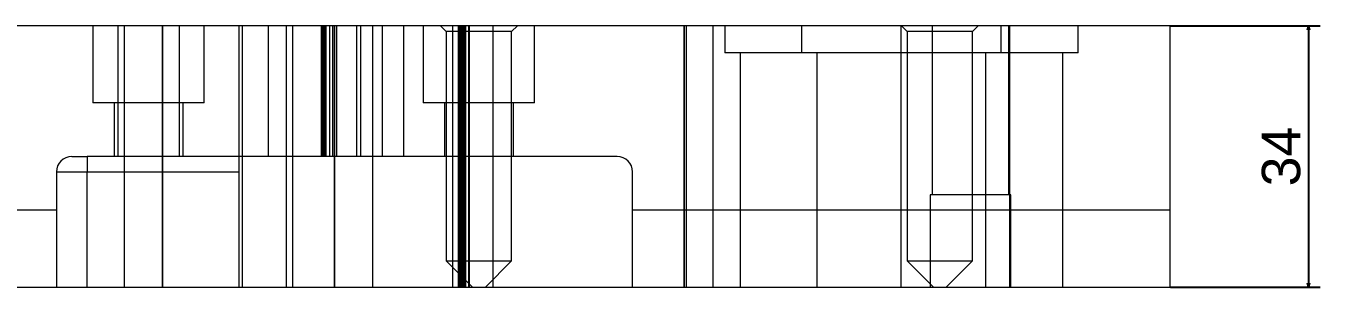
# Model space of a CAD drawing. Header units: millimetres. Extents: x 494 to 18201, y 224 to 11417.
# Drawn here: x 5768.4 to 5936.9, y 2419.8 to 2453.8 of the extents above; entities that cross this region are included whole.
import ezdxf
from ezdxf.lldxf.tags import DXFTag

# ---------------------------------------------------------------- set-up
doc = ezdxf.new("R2010")
doc.units = ezdxf.units.MM
doc.layers.add('dim_temp', color=161, linetype='Continuous', lineweight=9)
doc.layers.add('PS', color=7, linetype='Continuous')
doc.layers.add('PS_W', color=1, linetype='Continuous')
doc.styles.get("Standard").update_dxf_attribs({"font": 'arial.ttf'})
tags = doc.linetypes.add('DASHED', pattern='A,12.86,[0,arial.ttf,S=0,R=0,X=0,Y=0],-12.86', length=25.72).pattern_tags.tags
tags[12:13] = [DXFTag(74, 4), DXFTag(75, 0), DXFTag(340, '0'), DXFTag(46, 0.0), DXFTag(50, 0.0), DXFTag(44, 0.0), DXFTag(45, 0.0)]
doc.dimstyles.new('通用', dxfattribs={"dimtxt": 5, "dimasz": 0.5, "dimexe": 1.5, "dimexo": 0, "dimgap": 1, "dimtad": 1, "dimtxsty": 'Standard', "dimblk": 'OPEN30', "dimcen": 1.5, "dimclrd": 252, "dimclre": 252, "dimclrt": 4, "dimadec": 1, "dimazin": 3, "dimtfac": 1, "dimtmove": 0, "dimatfit": 3, "dimldrblk": 'OPEN30', "dimarcsym": 0})

# ---------------------------------------------------------------- blocks, each defined once
blk = doc.blocks.new('_Open30')
at = {"color": 0, "linetype": 'ByBlock', "lineweight": -2}
for p, q in [((-1, 0.27), (0, 0)), ((0, 0), (-1, -0.27)), ((0, 0), (-1, 0))]:
    blk.add_line(p, q, dxfattribs=at)
blk = doc.blocks.new('*D31')
at = {"layer": 'Defpoints', "color": 0, "transparency": 16777216}
for p in [(5917.43, 2453.78), (5917.43, 2419.78), (5935.43, 2419.78)]:
    blk.add_point(p, dxfattribs=at)
at = {"layer": 'dim_temp', "color": 252, "lineweight": -2, "transparency": 16777216}
for p, q in [((5917.43, 2453.78), (5936.93, 2453.78)), ((5935.43, 2453.28), (5935.43, 2420.28)), ((5917.43, 2419.78), (5936.93, 2419.78))]:
    blk.add_line(p, q, dxfattribs=at)
at = {"layer": 'dim_temp', "color": 252, "lineweight": -2, "transparency": 16777216, "xscale": 0.5, "yscale": 0.5, "zscale": 0.5}
for p, rotation in [((5935.43, 2453.78), 90), ((5935.43, 2419.78), 270)]:
    blk.add_blockref('_Open30', p, dxfattribs=dict(at, rotation=rotation))
at = {"layer": 'dim_temp', "color": 4, "lineweight": 18, "transparency": 16777216, "insert": (5931.87, 2436.78), "char_height": 5, "attachment_point": 5, "rotation": 90}
blk.add_mtext('34', dxfattribs=at)

msp = doc.modelspace()

# ---------------------------------------------------------------- linework, layer by layer
at = {"layer": 'PS', "color": 11, "linetype": 'Continuous', "lineweight": 13}
for p, q in [((5917.42544, 2453.78224), (5252.92542, 2453.78224)), ((5917.42544, 2419.78224), (5917.42544, 2453.78224)), ((5252.42542, 2419.78224), (5917.42544, 2419.78224))]:
    msp.add_line(p, q, dxfattribs=at)
at = {"layer": 'PS', "color": 31, "linetype": 'DASHED', "lineweight": 13, "ltscale": 0.87594}
for p, q in [((5777.17544, 2453.78224), (5777.17544, 2443.78224)), ((5781.22544, 2453.78224), (5781.22544, 2419.78224)), ((5791.67544, 2443.78224), (5791.67544, 2453.78224)), ((5813.62544, 2419.78224), (5813.62544, 2453.78224)), ((5820.17544, 2453.78224), (5820.17544, 2443.78224)), ((5834.67544, 2443.78224), (5834.67544, 2453.78224)), ((5791.67544, 2443.78224), (5777.17544, 2443.78224)), ((5779.92194, 2443.78224), (5779.92194, 2436.78224)), ((5788.92894, 2436.78224), (5788.92894, 2443.78224)), ((5834.67544, 2443.78224), (5820.17544, 2443.78224)), ((5822.92194, 2443.78224), (5822.92194, 2436.78224)), ((5831.92894, 2436.78224), (5831.92894, 2443.78224)), ((5772.42544, 2429.78224), (5753.586, 2429.78224)), ((5917.42544, 2429.78224), (5847.42542, 2429.78224))]:
    msp.add_line(p, q, dxfattribs=at)
at = {"layer": 'PS', "color": 155, "linetype": 'DASHED', "lineweight": 13, "ltscale": 0.87594}
for p, q in [((5786.22544, 2453.78224), (5786.22544, 2419.78224)), ((5786.22544, 2419.78224), (5786.22544, 2453.78224)), ((5800.01834, 2436.78224), (5800.01834, 2453.78224)), ((5802.35829, 2419.78224), (5802.35829, 2453.78224)), ((5806.96607, 2453.78224), (5806.96607, 2436.78224)), ((5807.10481, 2453.78224), (5807.10481, 2436.78224)), ((5807.28808, 2453.78224), (5807.28808, 2436.78224)), ((5807.37096, 2453.78224), (5807.37096, 2436.78224)), ((5807.38025, 2453.78224), (5807.38025, 2436.78224)), ((5807.46709, 2453.78224), (5807.46709, 2436.78224)), ((5807.47166, 2453.78224), (5807.47166, 2436.78224)), ((5807.47492, 2453.78224), (5807.47492, 2436.78224)), ((5807.4805, 2453.78224), (5807.4805, 2436.78224)), ((5807.49218, 2453.78224), (5807.49218, 2436.78224)), ((5807.49363, 2453.78224), (5807.49363, 2436.78224)), ((5808.34969, 2453.78224), (5808.34969, 2436.78224)), ((5808.62544, 2419.78224), (5808.62544, 2453.78224)), ((5808.62544, 2453.78224), (5808.62544, 2419.78224)), ((5808.87137, 2453.78224), (5808.87137, 2436.78224)), ((5811.49147, 2453.78224), (5811.49147, 2436.78224)), ((5812.01316, 2453.78224), (5812.01316, 2436.78224)), ((5814.88915, 2436.78224), (5814.88915, 2453.78224)), ((5817.63915, 2436.78224), (5817.63915, 2453.78224)), ((5824.021, 2419.78224), (5824.021, 2453.78224)), ((5824.75478, 2419.78224), (5824.75478, 2453.78224)), ((5824.87045, 2419.78224), (5824.87045, 2453.78224)), ((5824.98565, 2419.78224), (5824.98565, 2453.78224)), ((5825.07878, 2419.78224), (5825.07878, 2453.78224)), ((5825.08011, 2419.78224), (5825.08011, 2453.78224)), ((5825.09703, 2419.78224), (5825.09703, 2453.78224)), ((5825.09783, 2419.78224), (5825.09783, 2453.78224)), ((5825.33281, 2419.78224), (5825.33281, 2453.78224)), ((5825.43171, 2419.78224), (5825.43171, 2453.78224)), ((5825.48514, 2419.78224), (5825.48514, 2453.78224)), ((5825.50454, 2419.78224), (5825.50454, 2453.78224)), ((5825.51316, 2419.78224), (5825.51316, 2453.78224)), ((5825.58552, 2419.78224), (5825.58552, 2453.78224)), ((5825.59865, 2419.78224), (5825.59865, 2453.78224)), ((5825.61293, 2419.78224), (5825.61293, 2453.78224)), ((5825.62143, 2419.78224), (5825.62143, 2453.78224)), ((5825.68958, 2419.78224), (5825.68958, 2453.78224)), ((5826.11734, 2419.78224), (5826.11734, 2453.78224)), ((5826.19751, 2419.78224), (5826.19751, 2453.78224)), ((5829.25912, 2419.78224), (5829.25912, 2453.78224)), ((5829.27321, 2419.78224), (5829.27321, 2453.78224)), ((5854.12039, 2453.78224), (5854.12039, 2419.78224)), ((5854.12039, 2453.78224), (5854.12039, 2419.78224)), ((5854.12039, 2419.78224), (5854.12039, 2453.78224)), ((5854.12039, 2419.78224), (5854.12039, 2453.78224)), ((5854.42544, 2419.78224), (5854.42544, 2453.78224)), ((5854.42544, 2419.78224), (5854.42544, 2453.78224)), ((5776.42544, 2436.78224), (5776.42544, 2434.78224)), ((5772.42544, 2434.78224), (5776.42544, 2434.78224)), ((5776.42544, 2419.78224), (5776.42544, 2434.78224)), ((5776.42544, 2434.78224), (5796.22335, 2434.78224))]:
    msp.add_line(p, q, dxfattribs=at)
at = {"layer": 'PS', "color": 5, "linetype": 'DASHED', "lineweight": 13, "ltscale": 0.87594}
for p, q in [((5822.42542, 2453.78224), (5823.17242, 2453.03524)), ((5831.67842, 2453.03524), (5832.42542, 2453.78224)), ((5882.32542, 2453.78224), (5882.32542, 2419.78224)), ((5882.42542, 2453.78224), (5883.17242, 2453.03524)), ((5891.67842, 2453.03524), (5892.42542, 2453.78224)), ((5896.52542, 2419.78224), (5896.52542, 2453.78224)), ((5823.17242, 2453.03524), (5823.17242, 2423.20224)), ((5831.67842, 2453.03524), (5823.17242, 2453.03524)), ((5831.67842, 2423.20224), (5831.67842, 2453.03524)), ((5883.17242, 2453.03524), (5883.17242, 2423.20224)), ((5891.67842, 2453.03524), (5883.17242, 2453.03524)), ((5891.67842, 2423.20224), (5891.67842, 2453.03524)), ((5886.17292, 2431.78224), (5886.17292, 2419.78224)), ((5896.67792, 2431.78224), (5886.17292, 2431.78224)), ((5896.67792, 2419.78224), (5896.67792, 2431.78224)), ((5823.17242, 2423.20224), (5826.59242, 2419.78224)), ((5823.17242, 2423.20224), (5831.67842, 2423.20224)), ((5828.25842, 2419.78224), (5831.67842, 2423.20224)), ((5883.17242, 2423.20224), (5886.59242, 2419.78224)), ((5883.17242, 2423.20224), (5891.67842, 2423.20224)), ((5888.25842, 2419.78224), (5891.67842, 2423.20224))]:
    msp.add_line(p, q, dxfattribs=at)
at = {"layer": 'PS', "color": 2, "linetype": 'DASHED', "lineweight": 13, "ltscale": 0.87594}
for p, q in [((5859.42546, 2453.78224), (5859.42546, 2450.28224)), ((5869.42546, 2453.78224), (5869.42546, 2450.28224)), ((5895.42546, 2450.28224), (5895.42546, 2453.78224)), ((5905.42546, 2450.28224), (5905.42546, 2453.78224)), ((5895.42546, 2450.28224), (5859.42546, 2450.28224)), ((5905.42546, 2450.28224), (5895.4252, 2450.28224)), ((5774.42544, 2436.78224), (5776.42544, 2436.78224)), ((5796.22335, 2436.78224), (5776.42544, 2436.78224)), ((5772.42544, 2434.78224), (5772.42544, 2419.78224))]:
    msp.add_line(p, q, dxfattribs=at)
at = {"layer": 'PS', "color": 11, "linetype": 'DASHED', "lineweight": 13, "ltscale": 0.87594}
msp.add_arc((5774.42544, 2434.78224), 2, 90, 180, dxfattribs=at)
at = {"layer": 'PS_W', "color": 1, "linetype": 'DASHED', "lineweight": 13, "ltscale": 0.87594}
for p, q in [((5780.42534, 2453.78224), (5780.42534, 2436.78224)), ((5788.42554, 2436.78224), (5788.42554, 2453.78224)), ((5796.22335, 2419.78224), (5796.22335, 2453.78224)), ((5796.66521, 2419.78224), (5796.66521, 2453.78224)), ((5803.15196, 2453.78224), (5803.15196, 2419.78224)), ((5806.86732, 2453.78224), (5806.86732, 2436.78224)), ((5807.27221, 2453.78224), (5807.27221, 2436.78224)), ((5807.4663, 2453.78224), (5807.4663, 2436.78224)), ((5807.47084, 2453.78224), (5807.47084, 2436.78224)), ((5807.47166, 2436.78224), (5807.47166, 2453.78224)), ((5807.47492, 2453.78224), (5807.47492, 2436.78224)), ((5807.49218, 2453.78224), (5807.49218, 2436.78224)), ((5807.49587, 2436.78224), (5807.49587, 2453.78224)), ((5807.96735, 2453.78224), (5807.96735, 2436.78224)), ((5807.97443, 2453.78224), (5807.97443, 2436.78224)), ((5807.98089, 2453.78224), (5807.98089, 2436.78224)), ((5807.99132, 2453.78224), (5807.99132, 2436.78224)), ((5824.87555, 2453.78224), (5824.87555, 2419.78224)), ((5825.09782, 2453.78224), (5825.09782, 2419.78224)), ((5825.09785, 2419.78224), (5825.09785, 2453.78224)), ((5825.41339, 2453.78224), (5825.41339, 2419.78224)), ((5825.45475, 2453.78224), (5825.45475, 2419.78224)), ((5825.5971, 2419.78224), (5825.5971, 2453.78224)), ((5825.60456, 2419.78224), (5825.60456, 2453.78224)), ((5825.65827, 2419.78224), (5825.65827, 2453.78224)), ((5825.66539, 2419.78224), (5825.66539, 2453.78224)), ((5825.70316, 2419.78224), (5825.70316, 2453.78224)), ((5825.70477, 2419.78224), (5825.70477, 2453.78224)), ((5857.92544, 2419.78224), (5857.92544, 2453.78224)), ((5886.42532, 2453.78224), (5886.42532, 2431.78224)), ((5896.42552, 2431.78224), (5896.42552, 2453.78224)), ((5861.42521, 2450.28224), (5861.42521, 2419.78224)), ((5871.42521, 2450.28224), (5871.42521, 2419.78224)), ((5893.42571, 2419.78224), (5893.42571, 2450.28224)), ((5903.42571, 2419.78224), (5903.42571, 2450.28224)), ((5800.01834, 2436.78224), (5796.22335, 2436.78224)), ((5814.88915, 2436.78224), (5800.01834, 2436.78224)), ((5817.63915, 2436.78224), (5814.88915, 2436.78224)), ((5845.42542, 2436.78224), (5817.63915, 2436.78224)), ((5847.42542, 2419.78224), (5847.42542, 2434.78224))]:
    msp.add_line(p, q, dxfattribs=at)
msp.add_arc((5845.42542, 2434.78224), 2, 0, 90, dxfattribs=at)

# ---------------------------------------------------------------- dimensions: what is measured, and where the dimension line sits
at = {"layer": 'dim_temp', "color": 4, "lineweight": 18}
dim = msp.add_linear_dim(base=(5935.42544, 2419.78224), p1=(5917.42544, 2453.78224), p2=(5917.42544, 2419.78224), angle=90, dimstyle='通用', dxfattribs=at)
dim.commit()
dim.dimension.update_dxf_attribs({"geometry": '*D31', "text_midpoint": (5931.87087, 2436.78224)})

doc.saveas('drawing.dxf')
